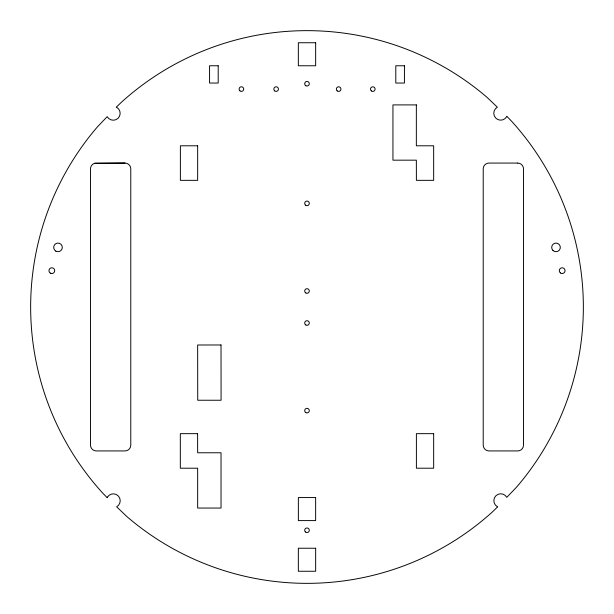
<?xml version="1.0" encoding="UTF-8"?>
<svg xmlns="http://www.w3.org/2000/svg" width="614" height="614" viewBox="0 0 614 614"><rect width="100%" height="100%" fill="white"/><g stroke="black" fill="none" stroke-linecap="round" stroke-linejoin="round"><path stroke-width="0.92" d="M94.779 163.263L125.026 163.071A5.756 5.756 0 0 1 130.782 168.827L130.782 445.173A5.756 5.756 0 0 1 125.026 450.929L96.268 450.929A5.756 5.756 0 0 1 90.511 445.173L90.511 168.827A5.756 5.756 0 0 1 94.779 163.263L125.026 163.071M107.396 497.179L107.174 497.693L102.054 492.382A276.346 276.346 0 0 1 97.396 126.906L107.204 116.652A6.907 6.907 0 0 0 118.049 118.287A6.907 6.907 0 0 0 116.821 107.396L116.307 107.174L121.618 102.054A276.346 276.346 0 0 1 487.094 97.396L497.348 107.204A6.907 6.907 0 0 0 495.713 118.049A6.907 6.907 0 0 0 506.604 116.821L506.826 116.307L511.946 121.618A276.346 276.346 0 0 1 516.604 487.094L506.796 497.348A6.907 6.907 0 0 0 495.951 495.713A6.907 6.907 0 0 0 497.179 506.604L497.693 506.826L492.382 511.946A276.346 276.346 0 0 1 126.906 516.604L116.652 506.796A6.907 6.907 0 0 0 118.287 495.951A6.907 6.907 0 0 0 107.396 497.179M221.017 344.976L197.654 344.999L197.723 400.236L221.086 400.244L221.017 344.976M315.657 42.742L298.343 42.742L298.343 65.767L315.657 65.767L315.657 42.742M218.2 65.767L209.566 65.767L209.566 83.043L218.2 83.043L218.2 65.767M404.434 65.767L395.8 65.767L395.8 83.043L404.434 83.043L404.434 65.767M416.346 104.902L392.945 104.902L392.945 160.17L416.346 160.17L416.392 180.339L433.661 180.339L433.661 145.794L416.346 145.794L416.346 104.902M197.654 145.794L180.386 145.794L180.386 180.339L197.654 180.339L197.654 145.794M517.732 163.071L488.974 163.071A5.756 5.756 0 0 0 483.218 168.827L483.218 445.173A5.756 5.756 0 0 0 488.974 450.929L517.732 450.929A5.756 5.756 0 0 0 523.489 445.173L523.489 168.827A5.756 5.756 0 0 0 517.732 163.071M197.593 433.661L180.324 433.661L180.324 468.206L197.654 468.206L197.654 508.047L221.032 508.047L221.032 452.779L197.662 452.779L197.593 433.661M433.661 433.661L416.392 433.661L416.392 468.206L433.661 468.206L433.661 433.661M315.634 497.563L298.366 497.563L298.366 520.595L315.634 520.595L315.634 497.563M315.657 548.233L298.343 548.233L298.343 571.258L315.657 571.258L315.657 548.233M560.382 272.915A2.878 2.878 0 0 0 565.018 271.081A2.878 2.878 0 0 0 561.119 267.98A2.878 2.878 0 0 0 560.382 272.915M50.379 273.153A2.878 2.878 0 0 0 54.707 270.667A2.878 2.878 0 0 0 50.394 268.164A2.878 2.878 0 0 0 50.379 273.153M55.836 251.134A4.321 4.321 0 0 0 62.313 247.396A4.321 4.321 0 0 0 55.836 243.658A4.321 4.321 0 0 0 55.836 251.134M552.953 250.451A4.321 4.321 0 0 0 560.175 248.517A4.321 4.321 0 0 0 554.887 243.228A4.321 4.321 0 0 0 552.953 250.451M371.34 90.887A2.302 2.302 0 0 0 375.07 89.475A2.302 2.302 0 0 0 371.984 86.95A2.302 2.302 0 0 0 371.34 90.887M337.193 90.887A2.302 2.302 0 0 0 340.923 89.475A2.302 2.302 0 0 0 337.838 86.95A2.302 2.302 0 0 0 337.193 90.887M239.951 90.864A2.302 2.302 0 0 0 243.681 89.452A2.302 2.302 0 0 0 240.596 86.927A2.302 2.302 0 0 0 239.951 90.864M274.681 90.88A2.302 2.302 0 0 0 278.411 89.475A2.302 2.302 0 0 0 275.325 86.95A2.302 2.302 0 0 0 274.681 90.88M305.373 531.893A2.302 2.302 0 0 0 309.226 530.864A2.302 2.302 0 0 0 306.401 528.04A2.302 2.302 0 0 0 305.373 531.893M305.849 324.998A2.302 2.302 0 0 0 309.303 323.002A2.302 2.302 0 0 0 305.849 321.015A2.302 2.302 0 0 0 305.849 324.998M305.849 85.73A2.302 2.302 0 0 0 309.303 83.734A2.302 2.302 0 0 0 305.849 81.739A2.302 2.302 0 0 0 305.849 85.73M305.849 292.985A2.302 2.302 0 0 0 309.303 290.998A2.302 2.302 0 0 0 305.849 289.002A2.302 2.302 0 0 0 305.849 292.985M305.618 205.214A2.302 2.302 0 0 0 309.287 203.641A2.302 2.302 0 0 0 306.094 201.254A2.302 2.302 0 0 0 305.618 205.214M305.849 412.623A2.302 2.302 0 0 0 309.303 410.628A2.302 2.302 0 0 0 305.849 408.632A2.302 2.302 0 0 0 305.849 412.623"/></g></svg>
